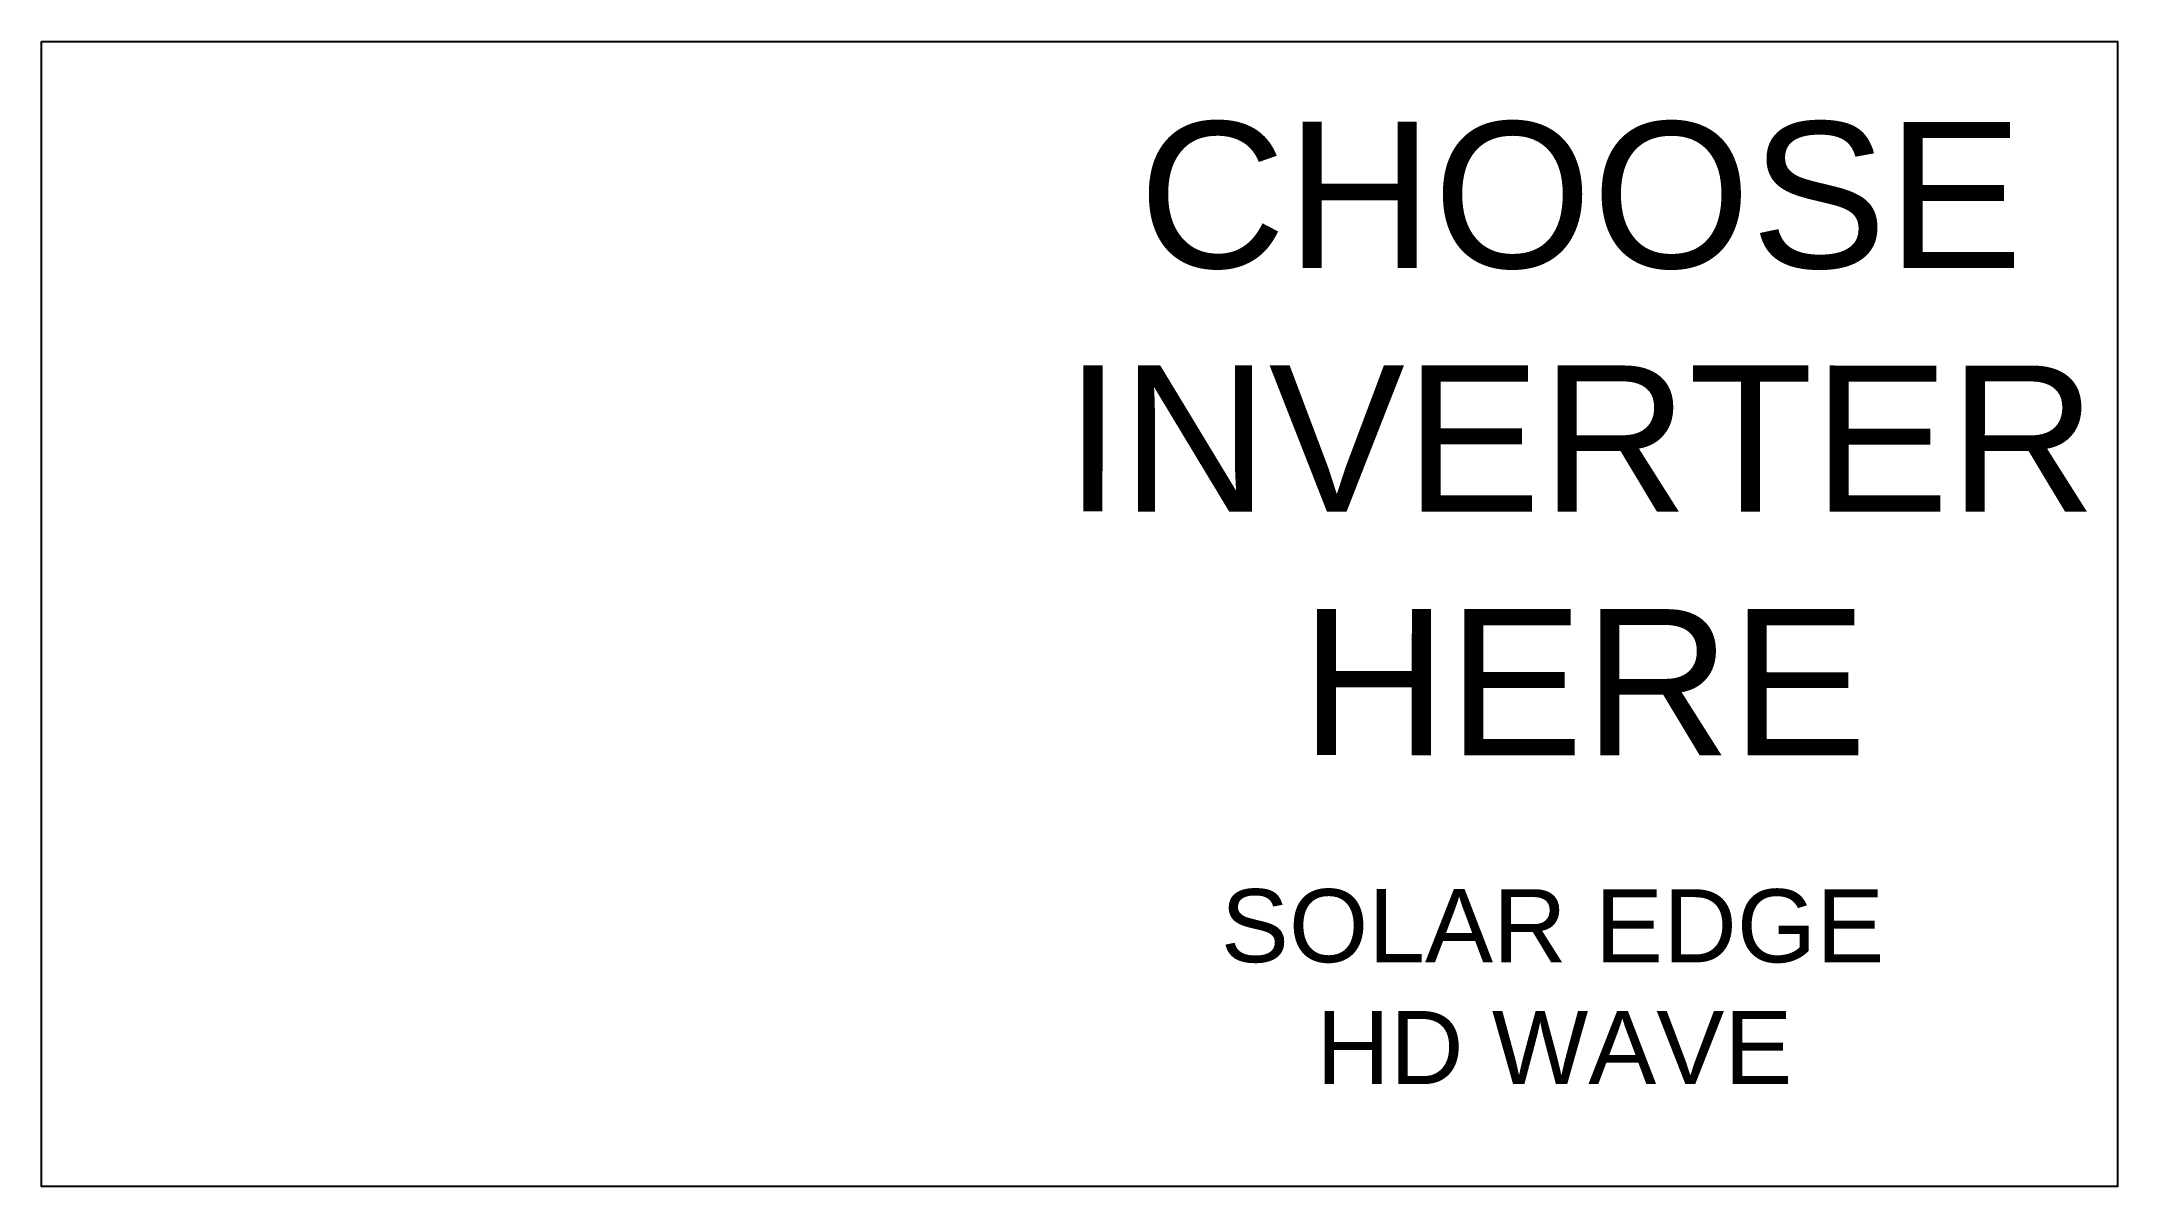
# Model space of a CAD drawing. Header units: feet. Extents: x 29463 to 29795, y 10490 to 10673.
import ezdxf

# ---------------------------------------------------------------- set-up
doc = ezdxf.new("R2010")
doc.units = ezdxf.units.FT
doc.header["$MEASUREMENT"] = 0
doc.layers.add('LOCKED (NO PRINT)', color=7, linetype='Continuous', plot=False)
doc.styles.add('TITLE BBLOCK TEXT', font='ARIALUNI.TTF')

msp = doc.modelspace()

# ---------------------------------------------------------------- linework, layer by layer
at = {"layer": 'LOCKED (NO PRINT)', "color": 1}
msp.add_lwpolyline([(29462.54, 10673.39), (29794.89, 10673.39), (29794.89, 10490.16), (29462.54, 10490.16)], close=True, dxfattribs=at)
msp.add_lwpolyline([(29462.54, 10673.39), (29794.89, 10673.39), (29794.89, 10490.16), (29462.54, 10490.16)], close=True, dxfattribs=at)

# ---------------------------------------------------------------- texts
at = {"color": 2, "attachment_point": 1, "rotation": 359.9886, "style": 'TITLE BBLOCK TEXT'}
for s, insert, char_height, width in [('\\pi13.431;CHOOSE\\P\\pi1.6166;INVERTER\\P\\pi39.324;HERE', (29624.73, 10660.56), 23.3887, 165.0717), ('\\pi17.742;SOLAR EDGE\\P\\pi33.018;HD WAVE', (29633.6, 10537.75), 11.6944, 140.1035)]:
    msp.add_mtext(s, dxfattribs=dict(at, insert=insert, char_height=char_height, width=width))

doc.saveas('drawing.dxf')
